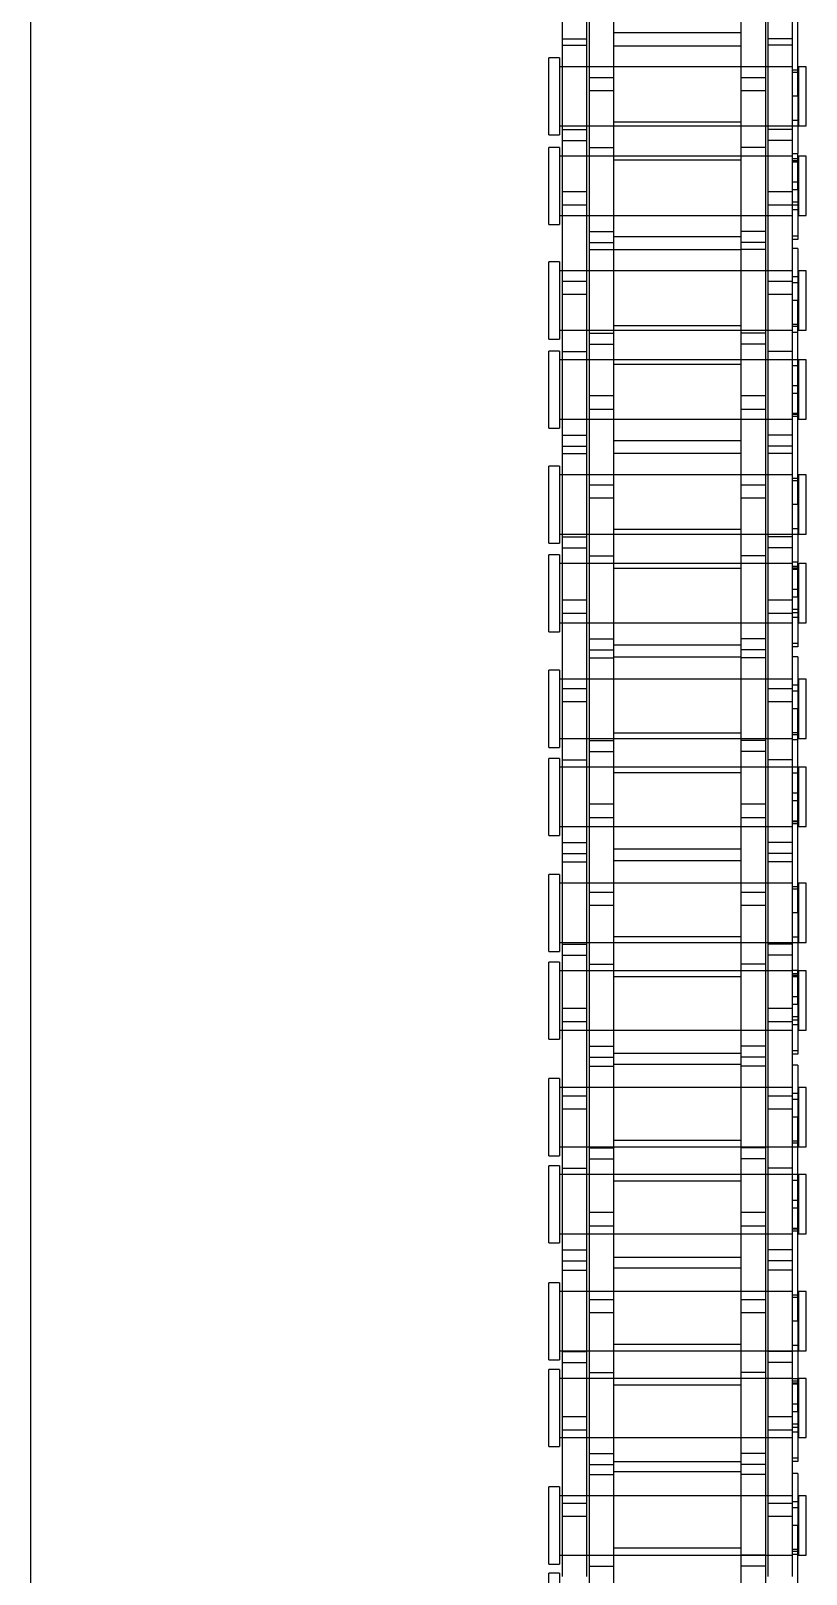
# Model space of a CAD drawing. Header units: metres. Extents: x 0 to 63075, y 0 to 44550.
# Drawn here: x 14315.1 to 14363.4, y 26698.6 to 26794.6 of the extents above; entities that cross this region are included whole.
import ezdxf

# ---------------------------------------------------------------- set-up
doc = ezdxf.new("R2010")
doc.units = ezdxf.units.M
doc.header["$LTSCALE"] = 75
doc.linetypes.add('HIDDEN2', pattern=[4.7625, 3.175, -1.5875])
for name, color, linetype in [('SDM', 7, 'Continuous'), ('SL4', 4, 'Continuous'), ('ST1', 7, 'HIDDEN2')]:
    doc.layers.add(name, color=color, linetype=linetype)

# ---------------------------------------------------------------- blocks, each defined once
blk = doc.blocks.new('A$Ca53c419a')
at = {"layer": 'SL4'}
blk.add_line((215.006, 281.235), (1004.763, 281.235), dxfattribs=at)
at = {"layer": 'ST1'}
for p, q in [((293.315, 249), (298.112, 249)), ((298.112, 248.341), (298.112, 249)), ((298.679, 249), (303.476, 249)), ((298.679, 249), (298.679, 248.341)), ((303.476, 248.341), (303.476, 249)), ((305.985, 249), (310.782, 249)), ((305.985, 249), (305.985, 248.341)), ((310.782, 248.341), (310.782, 249)), ((311.379, 249), (316.176, 249)), ((311.379, 249), (311.379, 248.341)), ((316.176, 248.341), (316.176, 249)), ((318.655, 249), (323.452, 249)), ((318.655, 249), (318.655, 248.341)), ((323.452, 248.341), (323.452, 249)), ((324.079, 249), (328.876, 249)), ((324.079, 249), (324.079, 248.341)), ((328.876, 248.341), (328.876, 249)), ((331.325, 249), (336.122, 249)), ((331.325, 249), (331.325, 248.341)), ((336.122, 248.341), (336.122, 249)), ((336.779, 249), (341.576, 249)), ((336.779, 249), (336.779, 248.341)), ((341.576, 248.341), (341.576, 249)), ((343.995, 249), (348.792, 249)), ((343.995, 249), (343.995, 248.341)), ((348.792, 248.341), (348.792, 249)), ((349.479, 249), (354.276, 249)), ((349.479, 249), (349.479, 248.341)), ((354.276, 248.341), (354.276, 249)), ((356.665, 249), (361.462, 249)), ((356.665, 249), (356.665, 248.341)), ((361.462, 248.341), (361.462, 249)), ((362.179, 249), (366.976, 249)), ((362.179, 249), (362.179, 248.341)), ((366.976, 248.341), (366.976, 249)), ((369.335, 249), (374.132, 249)), ((369.335, 249), (369.335, 248.341)), ((374.132, 248.341), (374.132, 249)), ((374.879, 249), (379.676, 249)), ((374.879, 249), (374.879, 248.341)), ((379.676, 248.341), (379.676, 249)), ((382.005, 249), (386.802, 249)), ((382.005, 249), (382.005, 248.341)), ((386.802, 248.341), (386.802, 249)), ((387.579, 249), (392.376, 249)), ((387.579, 249), (387.579, 248.341)), ((392.376, 248.341), (392.376, 249)), ((298.112, 248.341), (293.315, 248.341)), ((297.902, 248.157), (306.997, 248.157)), ((303.476, 248.341), (298.679, 248.341)), ((299.232, 248.341), (299.232, 233.843)), ((299.232, 248.157), (299.232, 246.637)), ((301.634, 246.637), (301.634, 248.157)), ((302.464, 248.157), (302.464, 246.637)), ((302.922, 233.843), (302.922, 248.341)), ((302.922, 246.637), (302.922, 248.157)), ((310.782, 248.341), (305.985, 248.341)), ((306.539, 248.341), (306.539, 233.843)), ((306.539, 248.157), (306.539, 246.637)), ((306.997, 248.157), (307.857, 248.157)), ((306.997, 246.637), (306.997, 248.157)), ((307.857, 248.157), (316.952, 248.157)), ((307.857, 248.157), (307.857, 246.637)), ((310.229, 233.843), (310.229, 248.341)), ((310.229, 246.637), (310.229, 248.157)), ((311.208, 248.157), (311.208, 246.637)), ((316.176, 248.341), (311.379, 248.341)), ((311.894, 248.157), (311.894, 246.637)), ((311.932, 248.341), (311.932, 233.843)), ((311.932, 248.157), (311.932, 246.637)), ((315.622, 233.843), (315.622, 248.341)), ((315.622, 246.637), (315.622, 248.157)), ((316.952, 248.157), (316.952, 246.637)), ((316.952, 248.157), (323.302, 248.157)), ((317.543, 248.157), (317.543, 246.637)), ((318.229, 248.157), (318.229, 246.637)), ((323.452, 248.341), (318.655, 248.341)), ((319.209, 248.341), (319.209, 233.843)), ((319.209, 248.157), (319.209, 246.637)), ((322.899, 233.843), (322.899, 248.341)), ((322.899, 246.637), (322.899, 248.157)), ((323.302, 248.157), (323.302, 246.637)), ((323.302, 248.157), (332.397, 248.157)), ((328.876, 248.341), (324.079, 248.341)), ((324.632, 248.341), (324.632, 233.843)), ((324.632, 248.157), (324.632, 246.637)), ((326.974, 246.637), (326.974, 248.157)), ((327.804, 248.157), (327.804, 246.637)), ((328.322, 233.843), (328.322, 248.341)), ((328.322, 246.637), (328.322, 248.157)), ((336.122, 248.341), (331.325, 248.341)), ((331.879, 248.341), (331.879, 233.843)), ((331.879, 248.157), (331.879, 246.637)), ((332.397, 248.157), (333.257, 248.157)), ((332.397, 246.637), (332.397, 248.157)), ((333.257, 248.157), (342.352, 248.157)), ((333.257, 248.157), (333.257, 246.637)), ((335.569, 233.843), (335.569, 248.341)), ((335.569, 246.637), (335.569, 248.157)), ((336.548, 248.157), (336.548, 246.637)), ((341.576, 248.341), (336.779, 248.341)), ((337.234, 248.157), (337.234, 246.637)), ((337.332, 248.341), (337.332, 233.843)), ((337.332, 248.157), (337.332, 246.637)), ((341.022, 233.843), (341.022, 248.341)), ((341.022, 246.637), (341.022, 248.157)), ((342.352, 248.157), (342.352, 246.637)), ((342.352, 248.157), (348.702, 248.157)), ((342.883, 248.157), (342.883, 246.637)), ((343.569, 248.157), (343.569, 246.637)), ((348.792, 248.341), (343.995, 248.341)), ((344.549, 248.341), (344.549, 233.843)), ((344.549, 248.157), (344.549, 246.637)), ((348.239, 233.843), (348.239, 248.341)), ((348.239, 246.637), (348.239, 248.157)), ((348.702, 248.157), (348.702, 246.637)), ((348.702, 248.157), (357.797, 248.157)), ((354.276, 248.341), (349.479, 248.341)), ((350.032, 248.341), (350.032, 233.843)), ((350.032, 248.157), (350.032, 246.637)), ((352.314, 246.637), (352.314, 248.157)), ((353.144, 248.157), (353.144, 246.637)), ((353.722, 233.843), (353.722, 248.341)), ((353.722, 246.637), (353.722, 248.157)), ((361.462, 248.341), (356.665, 248.341)), ((357.219, 248.341), (357.219, 233.843)), ((357.219, 248.157), (357.219, 246.637)), ((357.797, 248.157), (358.657, 248.157)), ((357.797, 246.637), (357.797, 248.157)), ((358.657, 248.157), (367.752, 248.157)), ((358.657, 248.157), (358.657, 246.637)), ((360.909, 233.843), (360.909, 248.341)), ((360.909, 246.637), (360.909, 248.157)), ((361.888, 248.157), (361.888, 246.637)), ((366.976, 248.341), (362.179, 248.341)), ((362.574, 248.157), (362.574, 246.637)), ((362.732, 248.341), (362.732, 233.843)), ((362.732, 248.157), (362.732, 246.637)), ((366.422, 233.843), (366.422, 248.341)), ((366.422, 246.637), (366.422, 248.157)), ((367.752, 248.157), (367.752, 246.637)), ((367.752, 248.157), (374.102, 248.157)), ((368.223, 248.157), (368.223, 246.637)), ((368.909, 248.157), (368.909, 246.637)), ((374.132, 248.341), (369.335, 248.341)), ((369.889, 248.341), (369.889, 233.843)), ((369.889, 248.157), (369.889, 246.637)), ((373.579, 233.843), (373.579, 248.341)), ((373.579, 246.637), (373.579, 248.157)), ((374.102, 248.157), (374.102, 246.637)), ((374.102, 248.157), (383.197, 248.157)), ((379.676, 248.341), (374.879, 248.341)), ((375.432, 248.341), (375.432, 233.843)), ((375.432, 248.157), (375.432, 246.637)), ((377.654, 246.637), (377.654, 248.157)), ((378.484, 248.157), (378.484, 246.637)), ((379.122, 233.843), (379.122, 248.341)), ((379.122, 246.637), (379.122, 248.157)), ((386.802, 248.341), (382.005, 248.341)), ((382.559, 248.341), (382.559, 233.843)), ((382.559, 248.157), (382.559, 246.637)), ((383.197, 248.157), (384.057, 248.157)), ((383.197, 246.637), (383.197, 248.157)), ((384.057, 248.157), (393.152, 248.157)), ((384.057, 248.157), (384.057, 246.637)), ((386.249, 233.843), (386.249, 248.341)), ((386.249, 246.637), (386.249, 248.157)), ((387.228, 248.157), (387.228, 246.637)), ((392.376, 248.341), (387.579, 248.341)), ((387.914, 248.157), (387.914, 246.637)), ((388.132, 248.341), (388.132, 233.843)), ((388.132, 248.157), (388.132, 246.637)), ((391.822, 233.843), (391.822, 248.341)), ((391.822, 246.637), (391.822, 248.157)), ((393.152, 248.157), (393.152, 246.637)), ((393.152, 248.157), (399.502, 248.157)), ((393.563, 248.157), (393.563, 246.637)), ((295.157, 246.485), (304.252, 246.485)), ((297.902, 246.637), (306.997, 246.637)), ((298.538, 246.485), (298.538, 244.965)), ((299.224, 246.485), (299.224, 244.965)), ((299.232, 246.485), (299.232, 244.965)), ((302.922, 244.965), (302.922, 246.485)), ((304.252, 246.485), (304.252, 244.965)), ((304.252, 246.485), (310.602, 246.485)), ((304.873, 246.485), (304.873, 244.965)), ((305.559, 246.485), (305.559, 244.965)), ((306.539, 246.485), (306.539, 244.965)), ((306.997, 246.637), (307.857, 246.637)), ((307.857, 246.637), (316.952, 246.637)), ((310.229, 244.965), (310.229, 246.485)), ((310.602, 246.485), (310.602, 244.965)), ((310.602, 246.485), (319.697, 246.485)), ((311.932, 246.485), (311.932, 244.965)), ((314.304, 244.965), (314.304, 246.485)), ((315.134, 246.485), (315.134, 244.965)), ((315.622, 244.965), (315.622, 246.485)), ((316.952, 246.637), (323.302, 246.637)), ((319.209, 246.485), (319.209, 244.965)), ((319.697, 246.485), (320.557, 246.485)), ((319.697, 244.965), (319.697, 246.485)), ((320.557, 246.485), (329.652, 246.485)), ((320.557, 246.485), (320.557, 244.965)), ((322.899, 244.965), (322.899, 246.485)), ((323.302, 246.637), (332.397, 246.637)), ((323.878, 246.485), (323.878, 244.965)), ((324.564, 246.485), (324.564, 244.965)), ((324.632, 246.485), (324.632, 244.965)), ((328.322, 244.965), (328.322, 246.485)), ((329.652, 246.485), (329.652, 244.965)), ((329.652, 246.485), (336.002, 246.485)), ((330.213, 246.485), (330.213, 244.965)), ((330.899, 246.485), (330.899, 244.965)), ((331.879, 246.485), (331.879, 244.965)), ((332.397, 246.637), (333.257, 246.637)), ((333.257, 246.637), (342.352, 246.637)), ((335.569, 244.965), (335.569, 246.485)), ((336.002, 246.485), (336.002, 244.965)), ((336.002, 246.485), (345.097, 246.485)), ((337.332, 246.485), (337.332, 244.965)), ((339.644, 244.965), (339.644, 246.485)), ((340.474, 246.485), (340.474, 244.965)), ((341.022, 244.965), (341.022, 246.485)), ((342.352, 246.637), (348.702, 246.637)), ((344.549, 246.485), (344.549, 244.965)), ((345.097, 246.485), (345.957, 246.485)), ((345.097, 244.965), (345.097, 246.485)), ((345.957, 246.485), (355.052, 246.485)), ((345.957, 246.485), (345.957, 244.965)), ((348.239, 244.965), (348.239, 246.485)), ((348.702, 246.637), (357.797, 246.637)), ((349.218, 246.485), (349.218, 244.965)), ((349.904, 246.485), (349.904, 244.965)), ((350.032, 246.485), (350.032, 244.965)), ((353.722, 244.965), (353.722, 246.485)), ((355.052, 246.485), (355.052, 244.965)), ((355.052, 246.485), (361.402, 246.485)), ((355.553, 246.485), (355.553, 244.965)), ((356.239, 246.485), (356.239, 244.965)), ((357.219, 246.485), (357.219, 244.965)), ((357.797, 246.637), (358.657, 246.637)), ((358.657, 246.637), (367.752, 246.637)), ((360.909, 244.965), (360.909, 246.485)), ((361.402, 246.485), (361.402, 244.965)), ((361.402, 246.485), (370.497, 246.485)), ((362.732, 246.485), (362.732, 244.965)), ((364.984, 244.965), (364.984, 246.485)), ((365.814, 246.485), (365.814, 244.965)), ((366.422, 244.965), (366.422, 246.485)), ((367.752, 246.637), (374.102, 246.637)), ((369.889, 246.485), (369.889, 244.965)), ((370.497, 246.485), (371.357, 246.485)), ((370.497, 244.965), (370.497, 246.485)), ((371.357, 246.485), (380.452, 246.485)), ((371.357, 246.485), (371.357, 244.965)), ((373.579, 244.965), (373.579, 246.485)), ((374.102, 246.637), (383.197, 246.637)), ((374.558, 246.485), (374.558, 244.965)), ((375.244, 246.485), (375.244, 244.965)), ((375.432, 246.485), (375.432, 244.965)), ((379.122, 244.965), (379.122, 246.485)), ((380.452, 246.485), (380.452, 244.965)), ((380.452, 246.485), (386.802, 246.485)), ((380.893, 246.485), (380.893, 244.965)), ((381.579, 246.485), (381.579, 244.965)), ((382.559, 246.485), (382.559, 244.965)), ((383.197, 246.637), (384.057, 246.637)), ((384.057, 246.637), (393.152, 246.637)), ((386.249, 244.965), (386.249, 246.485)), ((386.802, 246.485), (386.802, 244.965)), ((386.802, 246.485), (395.897, 246.485)), ((388.132, 246.485), (388.132, 244.965)), ((390.324, 244.965), (390.324, 246.485)), ((391.154, 246.485), (391.154, 244.965)), ((391.822, 244.965), (391.822, 246.485)), ((393.152, 246.637), (399.502, 246.637)), ((295.157, 244.965), (304.252, 244.965)), ((299.232, 244.965), (299.232, 237.035)), ((299.674, 237.035), (299.674, 244.965)), ((302.922, 237.035), (302.922, 244.965)), ((304.252, 244.965), (310.602, 244.965)), ((304.424, 244.965), (304.424, 237.035)), ((305.037, 237.035), (305.037, 244.965)), ((306.539, 244.965), (306.539, 237.035)), ((309.817, 244.965), (309.817, 237.035)), ((310.229, 237.035), (310.229, 244.965)), ((310.602, 244.965), (319.697, 244.965)), ((311.932, 244.965), (311.932, 237.035)), ((312.344, 237.035), (312.344, 244.965)), ((315.622, 237.035), (315.622, 244.965)), ((317.094, 244.965), (317.094, 237.035)), ((317.737, 237.035), (317.737, 244.965)), ((319.209, 244.965), (319.209, 237.035)), ((319.697, 244.965), (320.557, 244.965)), ((320.557, 244.965), (329.652, 244.965)), ((322.517, 244.965), (322.517, 237.035)), ((322.899, 237.035), (322.899, 244.965)), ((324.632, 244.965), (324.632, 237.035)), ((325.014, 237.035), (325.014, 244.965)), ((328.322, 237.035), (328.322, 244.965)), ((329.652, 244.965), (336.002, 244.965)), ((329.764, 244.965), (329.764, 237.035)), ((330.437, 237.035), (330.437, 244.965)), ((331.879, 244.965), (331.879, 237.035)), ((335.217, 244.965), (335.217, 237.035)), ((335.569, 237.035), (335.569, 244.965)), ((336.002, 244.965), (345.097, 244.965)), ((337.332, 244.965), (337.332, 237.035)), ((337.684, 237.035), (337.684, 244.965)), ((341.022, 237.035), (341.022, 244.965)), ((342.434, 244.965), (342.434, 237.035)), ((343.137, 237.035), (343.137, 244.965)), ((344.549, 244.965), (344.549, 237.035)), ((345.097, 244.965), (345.957, 244.965)), ((345.957, 244.965), (355.052, 244.965)), ((347.917, 244.965), (347.917, 237.035)), ((348.239, 237.035), (348.239, 244.965)), ((350.032, 244.965), (350.032, 237.035)), ((350.354, 237.035), (350.354, 244.965)), ((353.722, 237.035), (353.722, 244.965)), ((355.052, 244.965), (361.402, 244.965)), ((355.104, 244.965), (355.104, 237.035)), ((355.837, 237.035), (355.837, 244.965)), ((357.219, 244.965), (357.219, 237.035)), ((360.617, 244.965), (360.617, 237.035)), ((360.909, 237.035), (360.909, 244.965)), ((361.402, 244.965), (370.497, 244.965)), ((362.732, 244.965), (362.732, 237.035)), ((363.024, 237.035), (363.024, 244.965)), ((366.422, 237.035), (366.422, 244.965)), ((367.774, 244.965), (367.774, 237.035)), ((368.537, 237.035), (368.537, 244.965)), ((369.889, 244.965), (369.889, 237.035)), ((370.497, 244.965), (371.357, 244.965)), ((371.357, 244.965), (380.452, 244.965)), ((373.317, 244.965), (373.317, 237.035)), ((373.579, 237.035), (373.579, 244.965)), ((375.432, 244.965), (375.432, 237.035)), ((375.694, 237.035), (375.694, 244.965)), ((379.122, 237.035), (379.122, 244.965)), ((380.444, 244.965), (380.444, 237.035)), ((380.452, 244.965), (386.802, 244.965)), ((381.237, 237.035), (381.237, 244.965)), ((382.559, 244.965), (382.559, 237.035)), ((386.017, 244.965), (386.017, 237.035)), ((386.249, 237.035), (386.249, 244.965)), ((386.802, 244.965), (395.897, 244.965)), ((388.132, 244.965), (388.132, 237.035)), ((388.364, 237.035), (388.364, 244.965)), ((391.822, 237.035), (391.822, 244.965)), ((393.114, 244.965), (393.114, 237.035)), ((393.937, 237.035), (393.937, 244.965)), ((295.157, 237.035), (304.252, 237.035)), ((298.538, 235.515), (298.538, 237.035)), ((299.224, 235.515), (299.224, 237.035)), ((299.232, 237.035), (299.232, 235.515)), ((302.922, 235.515), (302.922, 237.035)), ((304.252, 235.515), (304.252, 237.035)), ((304.252, 237.035), (310.602, 237.035)), ((304.873, 235.515), (304.873, 237.035)), ((305.559, 235.515), (305.559, 237.035)), ((306.539, 237.035), (306.539, 235.515)), ((310.229, 235.515), (310.229, 237.035)), ((310.602, 235.515), (310.602, 237.035)), ((310.602, 237.035), (319.697, 237.035)), ((311.932, 237.035), (311.932, 235.515)), ((314.304, 235.515), (314.304, 237.035)), ((315.134, 237.035), (315.134, 235.515)), ((315.622, 235.515), (315.622, 237.035)), ((319.209, 237.035), (319.209, 235.515)), ((319.697, 237.035), (320.557, 237.035)), ((319.697, 235.515), (319.697, 237.035)), ((320.557, 237.035), (329.652, 237.035)), ((320.557, 237.035), (320.557, 235.515)), ((322.899, 235.515), (322.899, 237.035)), ((323.878, 235.515), (323.878, 237.035)), ((324.564, 235.515), (324.564, 237.035)), ((324.632, 237.035), (324.632, 235.515)), ((328.322, 235.515), (328.322, 237.035)), ((329.652, 235.515), (329.652, 237.035)), ((329.652, 237.035), (336.002, 237.035)), ((330.213, 235.515), (330.213, 237.035)), ((330.899, 235.515), (330.899, 237.035)), ((331.879, 237.035), (331.879, 235.515)), ((335.569, 235.515), (335.569, 237.035)), ((336.002, 235.515), (336.002, 237.035)), ((336.002, 237.035), (345.097, 237.035)), ((337.332, 237.035), (337.332, 235.515)), ((339.644, 235.515), (339.644, 237.035)), ((340.474, 237.035), (340.474, 235.515)), ((341.022, 235.515), (341.022, 237.035)), ((344.549, 237.035), (344.549, 235.515)), ((345.097, 237.035), (345.957, 237.035)), ((345.097, 235.515), (345.097, 237.035)), ((345.957, 237.035), (355.052, 237.035)), ((345.957, 237.035), (345.957, 235.515)), ((348.239, 235.515), (348.239, 237.035)), ((349.218, 235.515), (349.218, 237.035)), ((349.904, 235.515), (349.904, 237.035)), ((350.032, 237.035), (350.032, 235.515)), ((353.722, 235.515), (353.722, 237.035)), ((355.052, 235.515), (355.052, 237.035)), ((355.052, 237.035), (361.402, 237.035)), ((355.553, 235.515), (355.553, 237.035)), ((356.239, 235.515), (356.239, 237.035)), ((357.219, 237.035), (357.219, 235.515)), ((360.909, 235.515), (360.909, 237.035)), ((361.402, 235.515), (361.402, 237.035)), ((361.402, 237.035), (370.497, 237.035)), ((362.732, 237.035), (362.732, 235.515)), ((364.984, 235.515), (364.984, 237.035)), ((365.814, 237.035), (365.814, 235.515)), ((366.422, 235.515), (366.422, 237.035)), ((369.889, 237.035), (369.889, 235.515)), ((370.497, 237.035), (371.357, 237.035)), ((370.497, 235.515), (370.497, 237.035)), ((371.357, 237.035), (380.452, 237.035)), ((371.357, 237.035), (371.357, 235.515)), ((373.579, 235.515), (373.579, 237.035)), ((374.558, 235.515), (374.558, 237.035)), ((375.244, 235.515), (375.244, 237.035)), ((375.432, 237.035), (375.432, 235.515)), ((379.122, 235.515), (379.122, 237.035)), ((380.452, 235.515), (380.452, 237.035)), ((380.452, 237.035), (386.802, 237.035)), ((380.893, 235.515), (380.893, 237.035)), ((381.579, 235.515), (381.579, 237.035)), ((382.559, 237.035), (382.559, 235.515)), ((386.249, 235.515), (386.249, 237.035)), ((386.802, 235.515), (386.802, 237.035)), ((386.802, 237.035), (395.897, 237.035)), ((388.132, 237.035), (388.132, 235.515)), ((390.324, 235.515), (390.324, 237.035)), ((391.154, 237.035), (391.154, 235.515)), ((391.822, 235.515), (391.822, 237.035)), ((295.157, 235.515), (304.252, 235.515)), ((297.902, 235.363), (306.997, 235.363)), ((299.232, 235.363), (299.232, 233.843)), ((301.634, 233.843), (301.634, 235.363)), ((302.464, 235.363), (302.464, 233.843)), ((302.922, 233.843), (302.922, 235.363)), ((304.252, 235.515), (310.602, 235.515)), ((306.539, 235.363), (306.539, 233.843)), ((306.997, 235.363), (307.857, 235.363)), ((306.997, 233.843), (306.997, 235.363)), ((307.857, 235.363), (316.952, 235.363)), ((307.857, 235.363), (307.857, 233.843)), ((310.229, 233.843), (310.229, 235.363)), ((310.602, 235.515), (319.697, 235.515)), ((311.208, 233.843), (311.208, 235.363)), ((311.894, 233.843), (311.894, 235.363)), ((311.932, 235.363), (311.932, 233.511)), ((315.622, 233.843), (315.622, 235.363)), ((316.952, 233.843), (316.952, 235.363)), ((316.952, 235.363), (323.302, 235.363)), ((317.543, 233.843), (317.543, 235.363)), ((318.229, 233.843), (318.229, 235.363)), ((319.209, 235.363), (319.209, 233.843)), ((319.697, 235.515), (320.557, 235.515)), ((320.557, 235.515), (329.652, 235.515)), ((322.899, 233.511), (322.899, 235.363)), ((323.302, 233.843), (323.302, 235.363)), ((323.302, 235.363), (332.397, 235.363)), ((324.632, 235.363), (324.632, 233.843)), ((326.974, 233.843), (326.974, 235.363)), ((327.804, 235.363), (327.804, 233.843)), ((328.322, 233.843), (328.322, 235.363)), ((329.652, 235.515), (336.002, 235.515)), ((331.879, 235.363), (331.879, 233.843)), ((332.397, 235.363), (333.257, 235.363)), ((332.397, 233.843), (332.397, 235.363)), ((333.257, 235.363), (342.352, 235.363)), ((333.257, 235.363), (333.257, 233.843)), ((335.569, 233.843), (335.569, 235.363)), ((336.002, 235.515), (345.097, 235.515)), ((336.548, 233.843), (336.548, 235.363)), ((337.234, 233.843), (337.234, 235.363)), ((337.332, 235.363), (337.332, 233.511)), ((341.022, 233.843), (341.022, 235.363)), ((342.352, 233.843), (342.352, 235.363)), ((342.352, 235.363), (348.702, 235.363)), ((342.883, 233.843), (342.883, 235.363)), ((343.569, 233.843), (343.569, 235.363)), ((344.549, 235.363), (344.549, 233.843)), ((345.097, 235.515), (345.957, 235.515)), ((345.957, 235.515), (355.052, 235.515)), ((348.239, 233.511), (348.239, 235.363)), ((348.702, 233.843), (348.702, 235.363)), ((348.702, 235.363), (357.797, 235.363)), ((350.032, 235.363), (350.032, 233.843)), ((352.314, 233.843), (352.314, 235.363)), ((353.144, 235.363), (353.144, 233.843)), ((353.722, 233.843), (353.722, 235.363)), ((355.052, 235.515), (361.402, 235.515)), ((357.219, 235.363), (357.219, 233.843)), ((357.797, 235.363), (358.657, 235.363)), ((357.797, 233.843), (357.797, 235.363)), ((358.657, 235.363), (367.752, 235.363)), ((358.657, 235.363), (358.657, 233.843)), ((360.909, 233.843), (360.909, 235.363)), ((361.402, 235.515), (370.497, 235.515)), ((361.888, 233.843), (361.888, 235.363)), ((362.574, 233.843), (362.574, 235.363)), ((362.732, 235.363), (362.732, 233.511)), ((366.422, 233.843), (366.422, 235.363)), ((367.752, 233.843), (367.752, 235.363)), ((367.752, 235.363), (374.102, 235.363)), ((368.223, 233.843), (368.223, 235.363)), ((368.909, 233.843), (368.909, 235.363)), ((369.889, 235.363), (369.889, 233.843)), ((370.497, 235.515), (371.357, 235.515)), ((371.357, 235.515), (380.452, 235.515)), ((373.579, 233.511), (373.579, 235.363)), ((374.102, 233.843), (374.102, 235.363)), ((374.102, 235.363), (383.197, 235.363)), ((375.432, 235.363), (375.432, 233.843)), ((377.654, 233.843), (377.654, 235.363)), ((378.484, 235.363), (378.484, 233.843)), ((379.122, 233.843), (379.122, 235.363)), ((380.452, 235.515), (386.802, 235.515)), ((382.559, 235.363), (382.559, 233.843)), ((383.197, 235.363), (384.057, 235.363)), ((383.197, 233.843), (383.197, 235.363)), ((384.057, 235.363), (393.152, 235.363)), ((384.057, 235.363), (384.057, 233.843)), ((386.249, 233.843), (386.249, 235.363)), ((386.802, 235.515), (395.897, 235.515)), ((387.228, 233.843), (387.228, 235.363)), ((387.914, 233.843), (387.914, 235.363)), ((388.132, 235.363), (388.132, 233.511)), ((391.822, 233.843), (391.822, 235.363)), ((393.152, 233.843), (393.152, 235.363)), ((393.152, 235.363), (399.502, 235.363)), ((393.563, 233.843), (393.563, 235.363)), ((288.377, 233.511), (301.077, 233.511)), ((297.902, 233.843), (306.997, 233.843)), ((302.922, 233.474), (299.232, 233.474)), ((299.232, 233.474), (299.232, 233)), ((299.266, 233.511), (299.266, 233.843)), ((299.458, 233.511), (299.458, 233.843)), ((299.601, 233.843), (299.601, 233.474)), ((301.077, 233.511), (301.077, 233.843)), ((304.308, 233.511), (301.077, 233.511)), ((302.184, 233.511), (302.184, 233.843)), ((302.553, 233.474), (302.553, 233.843)), ((302.922, 233), (302.922, 233.474)), ((304.308, 233.511), (304.308, 233.843)), ((305.059, 233.511), (305.059, 233.843)), ((308.14, 233.511), (305.059, 233.511)), ((305.262, 233.511), (305.262, 233.843)), ((310.229, 233.474), (306.539, 233.474)), ((306.539, 233.474), (306.539, 233)), ((306.908, 233.843), (306.908, 233.474)), ((306.997, 233.843), (307.857, 233.843)), ((307.178, 233.511), (307.178, 233.843)), ((307.381, 233.511), (307.381, 233.843)), ((307.857, 233.843), (316.952, 233.843)), ((308.14, 233.511), (308.14, 233.843)), ((308.14, 233.511), (310.225, 233.511)), ((308.628, 233.511), (308.628, 233.843)), ((309.86, 233.474), (309.86, 233.843)), ((309.938, 233.511), (309.938, 233.843)), ((310.06, 233.511), (310.06, 233.843)), ((310.225, 233.843), (310.225, 233.511)), ((313.777, 233.511), (310.225, 233.511)), ((310.229, 233), (310.229, 233.474)), ((315.622, 233.474), (311.932, 233.474)), ((311.932, 233.474), (311.932, 233)), ((312.301, 233.843), (312.301, 233.474)), ((313.777, 233.511), (313.777, 233.843)), ((313.777, 233.511), (326.477, 233.511)), ((315.253, 233.474), (315.253, 233.843)), ((315.396, 233.511), (315.396, 233.843)), ((315.622, 233), (315.622, 233.474)), ((316.952, 233.843), (323.302, 233.843)), ((322.899, 233.474), (319.209, 233.474)), ((319.209, 233.474), (319.209, 233)), ((319.378, 233.511), (319.378, 233.843)), ((319.499, 233.511), (319.499, 233.843)), ((319.578, 233.843), (319.578, 233.474)), ((320.81, 233.511), (320.81, 233.843)), ((321.298, 233.511), (321.298, 233.843)), ((322.53, 233.474), (322.53, 233.843)), ((322.899, 233), (322.899, 233.474)), ((323.302, 233.843), (332.397, 233.843)), ((324.606, 233.511), (324.606, 233.843)), ((328.322, 233.474), (324.632, 233.474)), ((324.632, 233.474), (324.632, 233)), ((324.858, 233.511), (324.858, 233.843)), ((325.001, 233.843), (325.001, 233.474)), ((326.477, 233.511), (326.477, 233.843)), ((329.708, 233.511), (326.477, 233.511)), ((327.584, 233.511), (327.584, 233.843)), ((327.953, 233.474), (327.953, 233.843)), ((328.322, 233), (328.322, 233.474)), ((329.708, 233.511), (329.708, 233.843)), ((330.399, 233.511), (330.399, 233.843)), ((333.48, 233.511), (330.399, 233.511)), ((330.602, 233.511), (330.602, 233.843)), ((335.569, 233.474), (331.879, 233.474)), ((331.879, 233.474), (331.879, 233)), ((332.248, 233.843), (332.248, 233.474)), ((332.397, 233.843), (333.257, 233.843)), ((332.518, 233.511), (332.518, 233.843)), ((332.721, 233.511), (332.721, 233.843)), ((333.257, 233.843), (342.352, 233.843)), ((333.48, 233.511), (333.48, 233.843)), ((333.48, 233.511), (335.625, 233.511)), ((333.968, 233.511), (333.968, 233.843)), ((335.2, 233.474), (335.2, 233.843)), ((335.278, 233.511), (335.278, 233.843)), ((335.4, 233.511), (335.4, 233.843)), ((335.569, 233), (335.569, 233.474)), ((335.625, 233.843), (335.625, 233.511)), ((339.177, 233.511), (335.625, 233.511)), ((341.022, 233.474), (337.332, 233.474)), ((337.332, 233.474), (337.332, 233)), ((337.701, 233.843), (337.701, 233.474)), ((339.177, 233.511), (339.177, 233.843)), ((339.177, 233.511), (351.877, 233.511)), ((340.653, 233.474), (340.653, 233.843)), ((340.796, 233.511), (340.796, 233.843)), ((341.022, 233), (341.022, 233.474)), ((342.352, 233.843), (348.702, 233.843)), ((348.239, 233.474), (344.549, 233.474)), ((344.549, 233.474), (344.549, 233)), ((344.718, 233.511), (344.718, 233.843)), ((344.839, 233.511), (344.839, 233.843)), ((344.918, 233.843), (344.918, 233.474)), ((346.15, 233.511), (346.15, 233.843)), ((346.638, 233.511), (346.638, 233.843)), ((347.87, 233.474), (347.87, 233.843)), ((348.239, 233), (348.239, 233.474)), ((348.702, 233.843), (357.797, 233.843)), ((349.946, 233.511), (349.946, 233.843)), ((353.722, 233.474), (350.032, 233.474)), ((350.032, 233.474), (350.032, 233)), ((350.258, 233.511), (350.258, 233.843)), ((350.401, 233.843), (350.401, 233.474)), ((351.877, 233.511), (351.877, 233.843)), ((355.108, 233.511), (351.877, 233.511)), ((352.984, 233.511), (352.984, 233.843)), ((353.353, 233.474), (353.353, 233.843)), ((353.722, 233), (353.722, 233.474)), ((355.108, 233.511), (355.108, 233.843)), ((355.739, 233.511), (355.739, 233.843)), ((358.82, 233.511), (355.739, 233.511)), ((355.942, 233.511), (355.942, 233.843)), ((360.909, 233.474), (357.219, 233.474)), ((357.219, 233.474), (357.219, 233)), ((357.588, 233.843), (357.588, 233.474)), ((357.797, 233.843), (358.657, 233.843)), ((357.858, 233.511), (357.858, 233.843)), ((358.061, 233.511), (358.061, 233.843)), ((358.657, 233.843), (367.752, 233.843)), ((358.82, 233.511), (358.82, 233.843)), ((358.82, 233.511), (361.025, 233.511)), ((359.308, 233.511), (359.308, 233.843)), ((360.54, 233.474), (360.54, 233.843)), ((360.618, 233.511), (360.618, 233.843)), ((360.74, 233.511), (360.74, 233.843)), ((360.909, 233), (360.909, 233.474)), ((361.025, 233.843), (361.025, 233.511)), ((364.577, 233.511), (361.025, 233.511)), ((366.422, 233.474), (362.732, 233.474)), ((362.732, 233.474), (362.732, 233)), ((363.101, 233.843), (363.101, 233.474)), ((364.577, 233.511), (364.577, 233.843)), ((364.577, 233.511), (377.277, 233.511)), ((366.053, 233.474), (366.053, 233.843)), ((366.196, 233.511), (366.196, 233.843)), ((366.422, 233), (366.422, 233.474)), ((367.752, 233.843), (374.102, 233.843)), ((373.579, 233.474), (369.889, 233.474)), ((369.889, 233.474), (369.889, 233)), ((370.058, 233.511), (370.058, 233.843)), ((370.179, 233.511), (370.179, 233.843)), ((370.258, 233.843), (370.258, 233.474)), ((371.49, 233.511), (371.49, 233.843)), ((371.978, 233.511), (371.978, 233.843)), ((373.21, 233.474), (373.21, 233.843)), ((373.579, 233), (373.579, 233.474)), ((374.102, 233.843), (383.197, 233.843)), ((375.286, 233.511), (375.286, 233.843)), ((379.122, 233.474), (375.432, 233.474)), ((375.432, 233.474), (375.432, 233)), ((375.658, 233.511), (375.658, 233.843)), ((375.801, 233.843), (375.801, 233.474)), ((377.277, 233.511), (377.277, 233.843)), ((380.508, 233.511), (377.277, 233.511)), ((378.384, 233.511), (378.384, 233.843)), ((378.753, 233.474), (378.753, 233.843)), ((379.122, 233), (379.122, 233.474)), ((380.508, 233.511), (380.508, 233.843)), ((381.079, 233.511), (381.079, 233.843)), ((384.16, 233.511), (381.079, 233.511)), ((381.282, 233.511), (381.282, 233.843)), ((386.249, 233.474), (382.559, 233.474)), ((382.559, 233.474), (382.559, 233)), ((382.928, 233.843), (382.928, 233.474)), ((383.197, 233.843), (384.057, 233.843)), ((383.198, 233.511), (383.198, 233.843)), ((383.401, 233.511), (383.401, 233.843)), ((384.057, 233.843), (393.152, 233.843)), ((384.16, 233.511), (384.16, 233.843)), ((384.16, 233.511), (386.425, 233.511)), ((384.648, 233.511), (384.648, 233.843)), ((385.88, 233.474), (385.88, 233.843)), ((385.958, 233.511), (385.958, 233.843)), ((386.08, 233.511), (386.08, 233.843)), ((386.249, 233), (386.249, 233.474)), ((386.425, 233.843), (386.425, 233.511)), ((389.977, 233.511), (386.425, 233.511)), ((391.822, 233.474), (388.132, 233.474)), ((388.132, 233.474), (388.132, 233)), ((388.501, 233.843), (388.501, 233.474)), ((389.977, 233.511), (389.977, 233.843)), ((389.977, 233.511), (402.677, 233.511)), ((391.453, 233.474), (391.453, 233.843)), ((391.596, 233.511), (391.596, 233.843)), ((391.822, 233), (391.822, 233.474)), ((393.152, 233.843), (399.502, 233.843)), ((299.232, 233), (302.922, 233)), ((306.539, 233), (310.229, 233)), ((311.932, 233), (315.622, 233)), ((319.209, 233), (322.899, 233)), ((324.632, 233), (328.322, 233)), ((331.879, 233), (335.569, 233)), ((337.332, 233), (341.022, 233)), ((344.549, 233), (348.239, 233)), ((350.032, 233), (353.722, 233)), ((357.219, 233), (360.909, 233)), ((362.732, 233), (366.422, 233)), ((369.889, 233), (373.579, 233)), ((375.432, 233), (379.122, 233)), ((382.559, 233), (386.249, 233)), ((388.132, 233), (391.822, 233))]:
    blk.add_line(p, q, dxfattribs=at)

msp = doc.modelspace()

# ---------------------------------------------------------------- block references
at = {"layer": 'SDM', "rotation": 90}
msp.add_blockref('A$Ca53c419a', (14596.359, 26400.599), dxfattribs=at)

doc.saveas('drawing.dxf')
